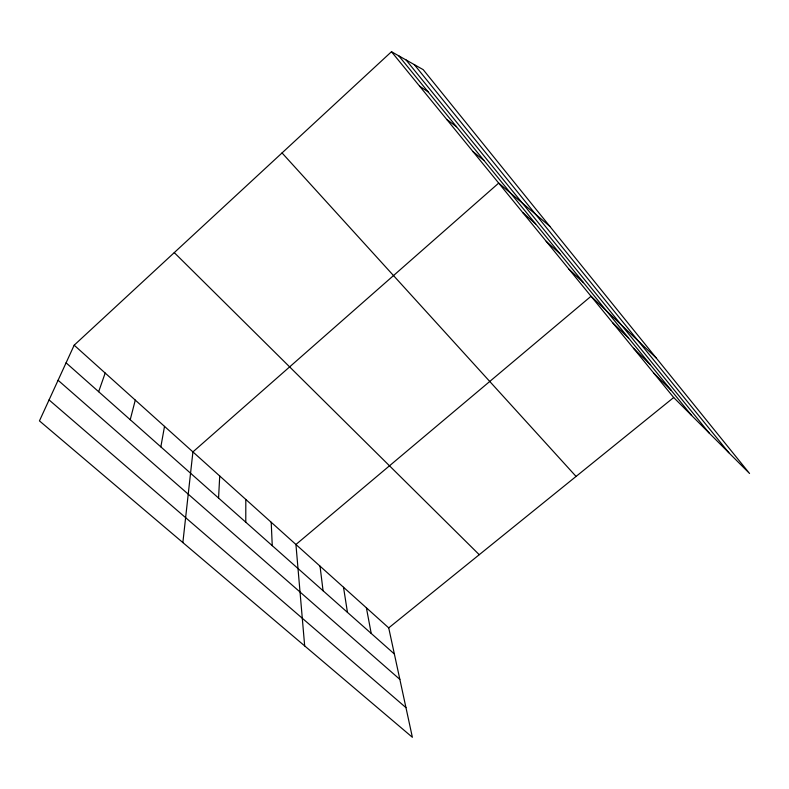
<?xml version="1.0" encoding="UTF-8"?>
<svg xmlns="http://www.w3.org/2000/svg" width="789" height="789" viewBox="0 0 789 789"><rect width="100%" height="100%" fill="white"/><g stroke="black" fill="none" stroke-linecap="round" stroke-linejoin="round"><path stroke-width="1.18" d="M245.783 522.2L245.813 499.447M218.563 498.056L219.727 476.004M182.861 542.566L192.92 451.91L498.707 183.097L549.825 226.335M160.848 446.87L164.516 426.385M130.224 419.718L135.284 400.112M98.655 391.719L105.184 373.059M74.176 345.188L39.45 420.892L412.371 737.281L388.721 627.886L74.176 345.188L391.482 51.719L423.18 69.639L749.55 473.469L673.688 397.518L391.482 51.719M388.721 627.886L673.688 397.518M419.561 86.129L428.141 91.889M446.771 119.455L456.535 126.753M473.134 151.764L484.012 160.502M49.066 399.924L405.96 707.634M58.09 380.268L399.855 679.388M522.791 212.616L535.642 223.908M66.089 362.832L394.352 653.963M546.195 241.286L559.924 253.723M568.938 269.157L583.485 282.669M656.28 358.058L591.05 296.25L295.934 544.499L304.672 645.915M612.56 322.612L628.606 338.077M633.488 348.255L650.215 364.607M653.854 373.207L671.212 390.397M174.27 252.618L479.248 554.697M282.048 152.938L576.069 476.428M406.059 59.964L709.222 433.092M398.79 55.851L691.647 415.487M414.314 64.629L728.849 452.738M366.392 607.826L371.215 633.439M343.511 587.253L347.456 612.372M320.028 566.147L323.066 590.744M271.209 522.269L272.254 545.682"/></g></svg>
